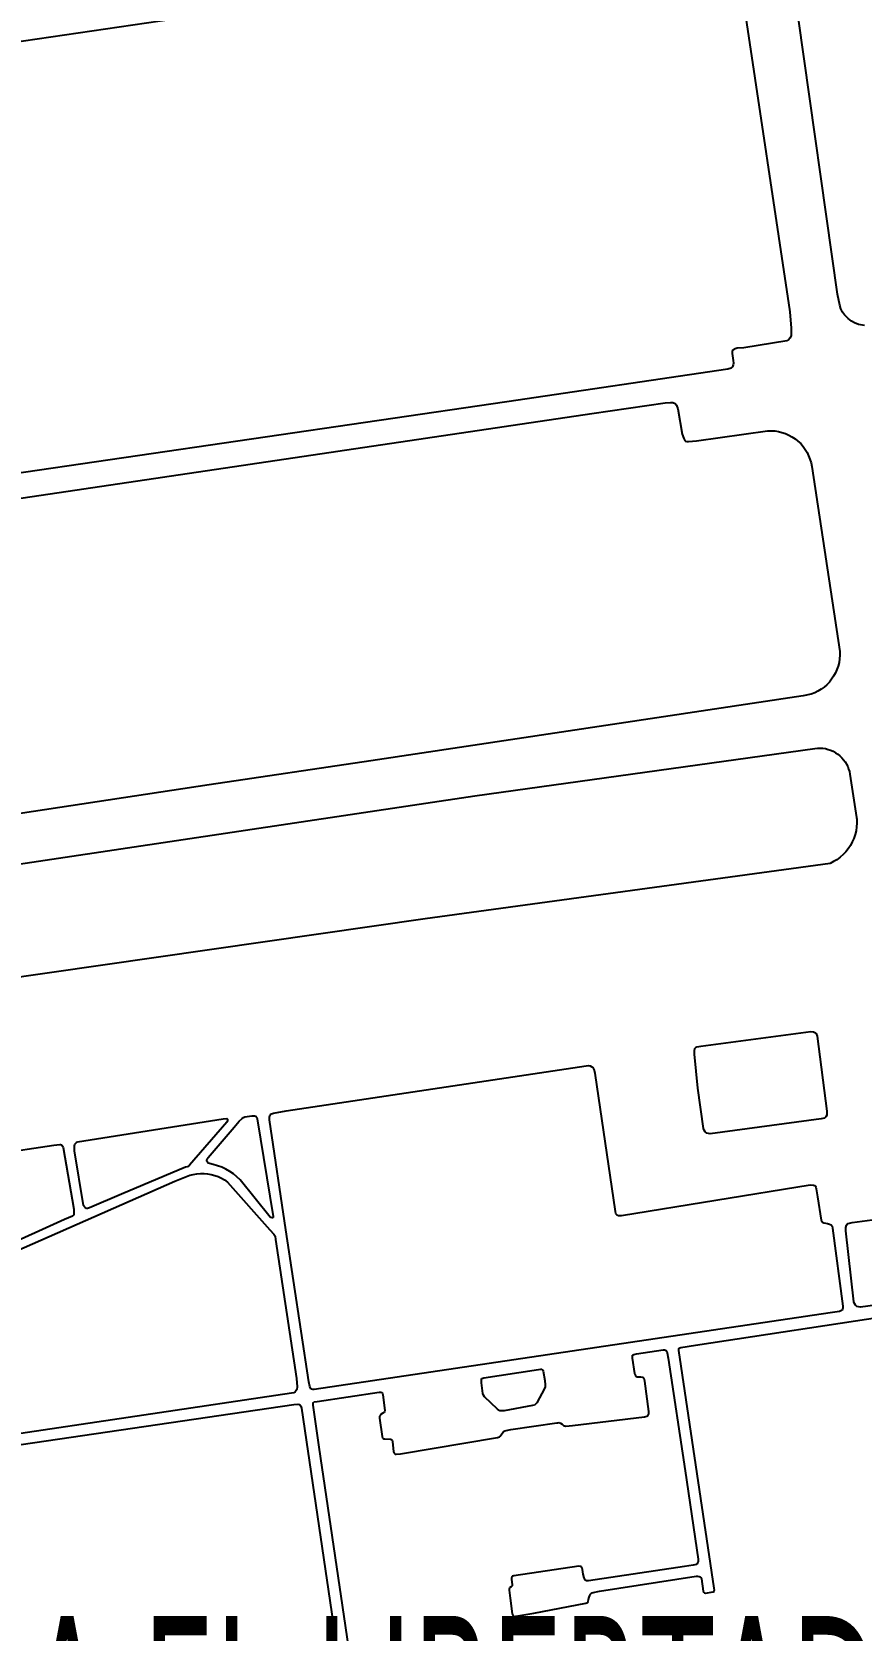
# Model space of a CAD drawing. Header units: metres. Extents: x 2 to 659295185, y -28 to 1124222152.
# Drawn here: x 657864 to 658356, y 1125023 to 1125972 of the extents above; entities that cross this region are included whole.
import ezdxf

# ---------------------------------------------------------------- set-up
doc = ezdxf.new("R2010")
doc.units = ezdxf.units.M
doc.header["$MEASUREMENT"] = 0
doc.layers.add('MANZANA', color=30, linetype='CONTINUOUS')
doc.layers.add('TEXTOS', color=7, linetype='CONTINUOUS')
doc.styles.get("Standard").update_dxf_attribs({"font": 'tahoma.ttf'})

msp = doc.modelspace()

# ---------------------------------------------------------------- linework, layer by layer
at = {"layer": 'MANZANA', "lineweight": -2}
for p, q in [((658286.6087, 1125989.1382), (658314.0508, 1125805.5555)), ((657719.1297, 1125946.0169), (657964.8393, 1125981.9496)), ((658342.4908, 1125816.1834), (658319.3034, 1125979.4401)), ((658343.7276, 1125809.6647), (658342.4908, 1125816.1834)), ((658344.3955, 1125807.3452), (658343.7276, 1125809.6647)), ((658314.0508, 1125805.5555), (658314.8672, 1125795.9375)), ((658345.3933, 1125805.4756), (658344.3955, 1125807.3452)), ((658346.49, 1125803.8159), (658345.3933, 1125805.4756)), ((658348.6916, 1125801.6163), (658346.49, 1125803.8159)), ((658350.6706, 1125800.0766), (658348.6916, 1125801.6163)), ((658352.5424, 1125799.0869), (658350.6706, 1125800.0766)), ((658314.1251, 1125789.9587), (658313.4654, 1125789.2888)), ((658314.8837, 1125791.3984), (658314.1251, 1125789.9587)), ((658314.8672, 1125795.9375), (658314.8754, 1125792.7281)), ((658314.8754, 1125792.7281), (658314.8837, 1125791.3984)), ((658354.9585, 1125798.1071), (658352.5424, 1125799.0869)), ((658358.463, 1125797.4572), (658354.9585, 1125798.1071)), ((658280.1852, 1125782.9501), (658279.8636, 1125782.2803)), ((658279.8636, 1125782.2803), (658279.8718, 1125780.9605)), ((658279.8718, 1125780.9605), (658280.548, 1125776.6514)), ((658281.0592, 1125783.51), (658280.1852, 1125782.9501)), ((658282.8156, 1125783.9599), (658281.0592, 1125783.51)), ((658286.8643, 1125784.3099), (658282.8156, 1125783.9599)), ((658312.2697, 1125788.399), (658286.8643, 1125784.3099)), ((658313.4654, 1125789.2888), (658312.2697, 1125788.399)), ((658277.2826, 1125771.6524), (658146.0995, 1125752.1564)), ((658279.3606, 1125772.2223), (658277.2826, 1125771.6524)), ((658280.012, 1125772.9922), (658279.3606, 1125772.2223)), ((658280.5562, 1125774.1019), (658280.012, 1125772.9922)), ((658280.548, 1125776.6514), (658280.6634, 1125775.2117)), ((658280.6634, 1125775.2117), (658280.5562, 1125774.1019)), ((658146.0995, 1125752.1564), (657733.4032, 1125691.8187)), ((657740.4782, 1125677.6916), (658196.6465, 1125745.3078)), ((658196.6465, 1125745.3078), (658240.1186, 1125751.6965)), ((658240.1186, 1125751.6965), (658243.2932, 1125751.8165)), ((658243.2932, 1125751.8165), (658244.7198, 1125751.7165)), ((658244.7198, 1125751.7165), (658246.1463, 1125751.1666)), ((658246.1463, 1125751.1666), (658246.806, 1125750.1768)), ((658246.806, 1125750.1768), (658247.5811, 1125748.0772)), ((658247.5811, 1125748.0772), (658250.2775, 1125732.9403)), ((658250.2775, 1125732.9403), (658251.168, 1125730.4008)), ((658258.6223, 1125728.9911), (658300.7833, 1125735.0399)), ((658300.7833, 1125735.0399), (658302.9684, 1125735.0499)), ((658302.9684, 1125735.0499), (658305.1618, 1125734.9499)), ((658305.1618, 1125734.9499), (658307.3552, 1125734.63)), ((658307.3552, 1125734.63), (658309.4414, 1125734.0801)), ((658309.4414, 1125734.0801), (658311.5276, 1125733.4302)), ((658311.5276, 1125733.4302), (658313.5066, 1125732.4404)), ((658251.168, 1125730.4008), (658252.0503, 1125728.9611)), ((658252.0503, 1125728.9611), (658252.9244, 1125728.6312)), ((658252.9244, 1125728.6312), (658253.9139, 1125728.6412)), ((658253.9139, 1125728.6412), (658258.6223, 1125728.9911)), ((658313.5066, 1125732.4404), (658315.3702, 1125731.4606)), ((658315.3702, 1125731.4606), (658317.242, 1125730.2509)), ((658317.242, 1125730.2509), (658318.8911, 1125728.8212)), ((658318.8911, 1125728.8212), (658320.5403, 1125727.3914)), ((658320.5403, 1125727.3914), (658321.9668, 1125725.7318)), ((658321.9668, 1125725.7318), (658323.179, 1125723.9721)), ((658323.179, 1125723.9721), (658324.3994, 1125722.0925)), ((658324.3994, 1125722.0925), (658325.2817, 1125720.1129)), ((658325.2817, 1125720.1129), (658326.0568, 1125718.1233)), ((658326.0568, 1125718.1233), (658326.7247, 1125716.0238)), ((658326.7247, 1125716.0238), (658327.17, 1125713.8142)), ((658327.17, 1125713.8142), (658343.7689, 1125604.0566)), ((658343.7771, 1125601.847), (658343.6782, 1125599.6374)), ((658343.7689, 1125604.0566), (658343.7771, 1125601.847)), ((658341.1962, 1125591.3291), (658340.1077, 1125589.4495)), ((658342.062, 1125593.3287), (658341.1962, 1125591.3291)), ((658342.8206, 1125595.4283), (658342.062, 1125593.3287)), ((658343.3566, 1125597.5379), (658342.8206, 1125595.4283)), ((658343.6782, 1125599.6374), (658343.3566, 1125597.5379)), ((658332.6947, 1125581.6711), (658330.7239, 1125580.5513)), ((658334.4428, 1125582.8909), (658332.6947, 1125581.6711)), ((658336.0755, 1125584.3406), (658334.4428, 1125582.8909)), ((658337.601, 1125585.8902), (658336.0755, 1125584.3406)), ((658338.9121, 1125587.6699), (658337.601, 1125585.8902)), ((658340.1077, 1125589.4495), (658338.9121, 1125587.6699)), ((658322.0823, 1125577.7519), (658065.4221, 1125539.1198)), ((658326.7907, 1125578.7717), (658322.0823, 1125577.7519)), ((658328.8686, 1125579.5515), (658326.7907, 1125578.7717)), ((658330.7239, 1125580.5513), (658328.8686, 1125579.5515)), ((658127.0928, 1125518.484), (658329.017, 1125546.4783)), ((658329.017, 1125546.4783), (658330.5508, 1125546.7082)), ((658330.5508, 1125546.7082), (658332.1917, 1125546.7182)), ((658332.1917, 1125546.7182), (658333.7254, 1125546.6182)), ((658333.7254, 1125546.6182), (658335.2592, 1125546.3983)), ((658335.2592, 1125546.3983), (658336.7929, 1125545.9684)), ((658336.7929, 1125545.9684), (658338.3348, 1125545.4185)), ((658338.3348, 1125545.4185), (658339.7614, 1125544.8686)), ((658339.7614, 1125544.8686), (658341.1879, 1125543.9888)), ((658341.1879, 1125543.9888), (658342.5072, 1125543.119)), ((658065.4221, 1125539.1198), (657969.4982, 1125524.8627)), ((658342.5072, 1125543.119), (658343.7194, 1125542.1292)), ((658343.7194, 1125542.1292), (658344.9233, 1125541.0194)), ((658344.9233, 1125541.0194), (658345.921, 1125539.8096)), ((658345.921, 1125539.8096), (658346.9105, 1125538.5999)), ((658346.9105, 1125538.5999), (658347.6856, 1125537.1702)), ((658347.6856, 1125537.1702), (658348.4525, 1125535.8404)), ((658348.4525, 1125535.8404), (658349.0132, 1125534.3007)), ((658349.0132, 1125534.3007), (658349.4585, 1125532.7511)), ((657969.4982, 1125524.8627), (657832.6337, 1125504.1269)), ((658349.4585, 1125532.7511), (658349.6811, 1125531.2014)), ((658349.6811, 1125531.2014), (658353.7381, 1125505.4466)), ((657781.9548, 1125466.6245), (658127.0928, 1125518.484)), ((658353.7381, 1125505.4466), (658353.8535, 1125504.5668)), ((658353.4495, 1125497.5982), (658352.7981, 1125495.3787)), ((658353.7628, 1125499.9177), (658353.4495, 1125497.5982)), ((658353.8618, 1125502.2473), (658353.7628, 1125499.9177)), ((658353.8535, 1125504.5668), (658353.8618, 1125502.2473)), ((658348.7823, 1125486.9604), (658347.2569, 1125485.1807)), ((658350.0852, 1125488.95), (658348.7823, 1125486.9604)), ((658351.1736, 1125491.0595), (658350.0852, 1125488.95)), ((658352.1549, 1125493.1691), (658351.1736, 1125491.0595)), ((658352.7981, 1125495.3787), (658352.1549, 1125493.1691)), ((658337.972, 1125478.2822), (658097.6139, 1125445.4688)), ((658340.05, 1125479.4019), (658337.972, 1125478.2822)), ((658342.0207, 1125480.5117), (658340.05, 1125479.4019)), ((658343.9833, 1125481.9614), (658342.0207, 1125480.5117)), ((658345.7314, 1125483.5111), (658343.9833, 1125481.9614)), ((658347.2569, 1125485.1807), (658345.7314, 1125483.5111)), ((658097.6139, 1125445.4688), (657790.0274, 1125401.0779)), ((658261.2115, 1125369.8842), (658326.4773, 1125378.5824)), ((658326.4773, 1125378.5824), (658328.2337, 1125378.2525)), ((658328.2337, 1125378.2525), (658329.3304, 1125377.8226)), ((658329.3304, 1125377.8226), (658329.7674, 1125377.2727)), ((658329.7674, 1125377.2727), (658330.3199, 1125375.723)), ((658330.3199, 1125375.723), (658336.1085, 1125331.1721)), ((658257.5091, 1125365.1152), (658257.608, 1125367.1048)), ((658259.5705, 1125344.9893), (658257.5091, 1125365.1152)), ((658257.608, 1125367.1048), (658257.8224, 1125368.4345)), ((658257.8224, 1125368.4345), (658258.3667, 1125368.9844)), ((658258.3667, 1125368.9844), (658258.9109, 1125369.4343)), ((658258.9109, 1125369.4343), (658261.2115, 1125369.8842)), ((658015.172, 1125331.512), (658193.2162, 1125358.1866)), ((658193.2162, 1125358.1866), (658194.5356, 1125358.3066)), ((658194.5356, 1125358.3066), (658195.5168, 1125358.0866)), ((658195.5168, 1125358.0866), (658196.5063, 1125357.6467)), ((658196.5063, 1125357.6467), (658197.3886, 1125356.9868)), ((658197.3886, 1125356.9868), (658197.7185, 1125356.437)), ((658197.7185, 1125356.437), (658198.3864, 1125353.8975)), ((658198.3864, 1125353.8975), (658210.3676, 1125271.7742)), ((658262.8524, 1125321.0042), (658259.5705, 1125344.9893)), ((657891.3359, 1125313.1558), (657977.8348, 1125326.703)), ((657977.8348, 1125326.703), (657979.8055, 1125326.823)), ((657979.8055, 1125326.823), (657980.358, 1125326.603)), ((657980.4652, 1125325.7232), (657980.0364, 1125324.8334)), ((657980.358, 1125326.603), (657980.4652, 1125326.1631)), ((657980.4652, 1125326.1631), (657980.4652, 1125325.7232)), ((657984.4315, 1125321.754), (657987.3752, 1125325.4233)), ((657987.3752, 1125325.4233), (657989.0079, 1125326.863)), ((657989.0079, 1125326.863), (657989.882, 1125327.5328)), ((657989.882, 1125327.5328), (657990.756, 1125327.8728)), ((657990.756, 1125327.8728), (657994.813, 1125328.5526)), ((657994.813, 1125328.5526), (657996.4539, 1125328.5626)), ((657996.4539, 1125328.5626), (657997.1136, 1125328.3427)), ((657997.1136, 1125328.3427), (657997.7732, 1125327.5728)), ((657997.7732, 1125327.5728), (657997.9959, 1125326.793)), ((657997.9959, 1125326.793), (658007.5693, 1125268.6648)), ((658005.2192, 1125327.7128), (658005.4336, 1125328.6026)), ((658005.2275, 1125326.1631), (658005.2192, 1125327.7128)), ((658015.0483, 1125260.8464), (658005.2275, 1125326.1631)), ((658005.4336, 1125328.6026), (658005.8707, 1125329.2625)), ((658005.8707, 1125329.2625), (658006.5303, 1125329.7124)), ((658006.5303, 1125329.7124), (658007.6188, 1125330.1523)), ((658007.6188, 1125330.1523), (658015.172, 1125331.512)), ((658332.6205, 1125326.733), (658266.8104, 1125317.8148)), ((658334.7067, 1125327.1929), (658332.6205, 1125326.733)), ((658335.4653, 1125327.8528), (658334.7067, 1125327.1929)), ((658336.0095, 1125328.8526), (658335.4653, 1125327.8528)), ((658336.1085, 1125331.1721), (658336.0095, 1125328.8526)), ((657980.0364, 1125324.8334), (657957.9046, 1125299.1886)), ((657968.954, 1125303.7677), (657984.4315, 1125321.754)), ((658263.2977, 1125320.0144), (658262.8524, 1125321.0042)), ((658263.8501, 1125319.0246), (658263.2977, 1125320.0144)), ((658264.8396, 1125318.2547), (658263.8501, 1125319.0246)), ((658266.8104, 1125317.8148), (658264.8396, 1125318.2547)), ((657795.6346, 1125298.9087), (657877.3179, 1125310.9962)), ((657877.3179, 1125310.9962), (657880.8224, 1125311.4561)), ((657880.8224, 1125311.4561), (657881.3667, 1125311.4561)), ((657881.3667, 1125311.4561), (657881.8119, 1125311.2362)), ((657881.8119, 1125311.2362), (657882.1418, 1125311.0162)), ((657882.1418, 1125311.0162), (657882.4716, 1125310.5763)), ((657882.4716, 1125310.5763), (657882.8014, 1125309.6965)), ((657882.8014, 1125309.6965), (657889.2084, 1125273.1139)), ((657889.4806, 1125310.7163), (657889.8021, 1125311.7161)), ((657889.4888, 1125309.7265), (657889.4806, 1125310.7163)), ((657889.4971, 1125307.7269), (657889.4888, 1125309.7265)), ((657895.0053, 1125275.3535), (657889.4971, 1125307.7269)), ((657889.8021, 1125311.7161), (657890.6762, 1125312.7159)), ((657890.6762, 1125312.7159), (657891.3359, 1125313.1558)), ((657955.3896, 1125297.9589), (657917.5494, 1125281.9721)), ((657956.5935, 1125298.2988), (657955.3896, 1125297.9589)), ((657957.9046, 1125299.1886), (657956.5935, 1125298.2988)), ((657968.0799, 1125302.218), (657968.2943, 1125302.8879)), ((657968.1954, 1125301.5581), (657968.0799, 1125302.218)), ((657968.418, 1125301.0082), (657968.1954, 1125301.5581)), ((657968.2943, 1125302.8879), (657968.954, 1125303.7677)), ((657968.9623, 1125300.4583), (657968.418, 1125301.0082)), ((657969.6219, 1125300.2384), (657968.9623, 1125300.4583)), ((657971.8153, 1125299.5785), (657969.6219, 1125300.2384)), ((657974.454, 1125298.8187), (657971.8153, 1125299.5785)), ((657976.9772, 1125297.9489), (657974.454, 1125298.8187)), ((657979.3932, 1125296.8491), (657976.9772, 1125297.9489)), ((657981.6938, 1125295.5293), (657979.3932, 1125296.8491)), ((657807.2365, 1125227.4032), (657949.1805, 1125289.7505)), ((657949.1805, 1125289.7505), (657957.9293, 1125293.2198)), ((657957.9293, 1125293.2198), (657960.0073, 1125293.7797)), ((657960.0073, 1125293.7797), (657962.2007, 1125294.1196)), ((657962.2007, 1125294.1196), (657964.2786, 1125294.3496)), ((657964.2786, 1125294.3496), (657966.472, 1125294.2496)), ((657966.472, 1125294.2496), (657968.5582, 1125294.1496)), ((657968.5582, 1125294.1496), (657970.7516, 1125293.7197)), ((657970.7516, 1125293.7197), (657972.8296, 1125293.1698)), ((657972.8296, 1125293.1698), (657974.8086, 1125292.41)), ((657974.8086, 1125292.41), (657976.7876, 1125291.5302)), ((657976.7876, 1125291.5302), (657978.6511, 1125290.4304)), ((657978.6511, 1125290.4304), (657980.4075, 1125289.2206)), ((657980.4075, 1125289.2206), (658005.4089, 1125260.9064)), ((657983.8955, 1125293.9997), (657981.6938, 1125295.5293)), ((657985.9899, 1125292.23), (657983.8955, 1125293.9997)), ((657987.8535, 1125290.4704), (657985.9899, 1125292.23)), ((658005.7057, 1125268.4349), (657987.8535, 1125290.4704)), ((658214.2102, 1125269.3647), (658326.1145, 1125287.551)), ((658326.1145, 1125287.551), (658328.0853, 1125287.451)), ((658328.0853, 1125287.451), (658328.7449, 1125287.1211)), ((657917.5494, 1125281.9721), (657898.4108, 1125273.8138)), ((658328.7449, 1125287.1211), (658329.2974, 1125286.6812)), ((658329.2974, 1125286.6812), (658329.6272, 1125286.1313)), ((658329.6272, 1125286.1313), (658329.7427, 1125285.2514)), ((658329.7427, 1125285.2514), (658330.526, 1125280.4924)), ((658330.526, 1125280.4924), (658332.7854, 1125266.6852)), ((657888.4581, 1125269.0147), (657883.6508, 1125266.8952)), ((657888.8951, 1125269.4647), (657888.4581, 1125269.0147)), ((657889.1177, 1125269.9046), (657888.8951, 1125269.4647)), ((657889.2249, 1125270.4545), (657889.1177, 1125269.9046)), ((657889.2084, 1125273.1139), (657889.2167, 1125271.1243)), ((657889.2167, 1125271.1243), (657889.2249, 1125270.4545)), ((657895.4506, 1125274.5736), (657895.0053, 1125275.3535)), ((657895.8876, 1125274.0237), (657895.4506, 1125274.5736)), ((657896.6627, 1125273.5838), (657895.8876, 1125274.0237)), ((657897.3141, 1125273.5938), (657896.6627, 1125273.5838)), ((657898.4108, 1125273.8138), (657897.3141, 1125273.5938)), ((658006.1428, 1125268.1049), (658005.7057, 1125268.4349)), ((658007.4621, 1125268.2149), (658007.1323, 1125267.885)), ((658007.5693, 1125268.6648), (658007.4621, 1125268.2149)), ((658210.3676, 1125271.7742), (658210.7057, 1125270.4545)), ((658210.7057, 1125270.4545), (658211.3653, 1125269.6846)), ((658211.3653, 1125269.6846), (658212.3548, 1125269.3547)), ((658212.3548, 1125269.3547), (658214.2102, 1125269.3647)), ((658351.0912, 1125265.1055), (658426.9694, 1125275.5034)), ((657883.6508, 1125266.8952), (657844.6149, 1125249.3587)), ((658005.4089, 1125260.9064), (658007.9404, 1125258.3769)), ((658006.8024, 1125267.885), (658006.1428, 1125268.1049)), ((658007.1323, 1125267.885), (658006.8024, 1125267.885)), ((658028.6044, 1125170.6548), (658015.0483, 1125260.8464)), ((658332.7854, 1125266.6852), (658333.008, 1125266.0154)), ((658333.008, 1125266.0154), (658333.4451, 1125265.4655)), ((658333.4451, 1125265.4655), (658334.2119, 1125265.0256)), ((658334.2119, 1125265.0256), (658336.5125, 1125264.5956)), ((658336.5125, 1125264.5956), (658337.7247, 1125264.1557)), ((658337.7247, 1125264.1557), (658338.7142, 1125263.7258)), ((658338.7142, 1125263.7258), (658339.1512, 1125262.946)), ((658339.1512, 1125262.946), (658339.3738, 1125261.8462)), ((658339.3738, 1125261.8462), (658345.6077, 1125215.6456)), ((658347.3723, 1125262.3261), (658347.6939, 1125263.6558)), ((658347.3805, 1125260.3365), (658347.3723, 1125262.3261)), ((658352.0642, 1125218.1051), (658347.3805, 1125260.3365)), ((658347.6939, 1125263.6558), (658348.1309, 1125264.2057)), ((658348.1309, 1125264.2057), (658348.7906, 1125264.6556)), ((658348.7906, 1125264.6556), (658351.0912, 1125265.1055)), ((658007.9404, 1125258.3769), (658008.6083, 1125257.0572)), ((658008.6083, 1125257.0572), (658008.9381, 1125255.1776)), ((658008.9381, 1125255.1776), (658021.2492, 1125172.6144)), ((658258.1688, 1125192.4703), (658453.62, 1125221.9843)), ((658433.8794, 1125225.8835), (658356.0222, 1125214.9158)), ((658338.071, 1125211.5164), (658031.7956, 1125166.1357)), ((658343.6534, 1125212.4263), (658338.071, 1125211.5164)), ((658344.4203, 1125212.7562), (658343.6534, 1125212.4263)), ((658345.0717, 1125213.0961), (658344.4203, 1125212.7562)), ((658345.4015, 1125213.646), (658345.0717, 1125213.0961)), ((658345.6159, 1125214.5358), (658345.4015, 1125213.646)), ((658345.6077, 1125215.6456), (658345.6159, 1125214.5358)), ((658352.5095, 1125217.1053), (658352.0642, 1125218.1051)), ((658353.0619, 1125216.1155), (658352.5095, 1125217.1053)), ((658353.936, 1125215.3457), (658353.0619, 1125216.1155)), ((658356.0222, 1125214.9158), (658353.936, 1125215.3457)), ((658249.5189, 1125190.9906), (658258.1688, 1125192.4703)), ((658220.7244, 1125186.0016), (658220.8316, 1125186.4416)), ((658220.7244, 1125184.7819), (658220.7244, 1125186.0016)), ((658222.1921, 1125175.6038), (658220.7244, 1125184.7819)), ((658220.8316, 1125186.4416), (658221.046, 1125186.7715)), ((658221.046, 1125186.7715), (658221.483, 1125186.8815)), ((658221.483, 1125186.8815), (658223.0167, 1125187.2214)), ((658223.0167, 1125187.2214), (658239.0054, 1125189.6209)), ((658239.0054, 1125189.6209), (658239.6651, 1125189.6209)), ((658239.6651, 1125189.6209), (658240.3165, 1125189.401)), ((658240.3165, 1125189.401), (658240.6463, 1125189.181)), ((658240.6463, 1125189.181), (658241.0916, 1125188.7411)), ((658241.0916, 1125188.7411), (658241.3142, 1125187.8613)), ((658241.3142, 1125187.8613), (658241.875, 1125184.7619)), ((658241.875, 1125184.7619), (658252.0338, 1125117.7855)), ((658248.315, 1125190.1008), (658248.5294, 1125190.5407)), ((658248.315, 1125189.331), (658248.315, 1125190.1008)), ((658269.2182, 1125048.2997), (658248.315, 1125189.331)), ((658248.5294, 1125190.5407), (658248.8592, 1125190.7707)), ((658248.8592, 1125190.7707), (658249.5189, 1125190.9906)), ((658132.5763, 1125173.1043), (658162.3603, 1125177.6633)), ((658162.3603, 1125177.6633), (658166.1864, 1125178.2332)), ((658166.1864, 1125178.2332), (658166.846, 1125178.1232)), ((658166.846, 1125178.1232), (658167.2913, 1125177.7933)), ((658167.2913, 1125177.7933), (658167.6129, 1125177.5734)), ((658167.6129, 1125177.5734), (658167.7283, 1125176.9135)), ((658167.7283, 1125176.9135), (658168.7426, 1125171.3846)), ((658222.4148, 1125174.7239), (658222.1921, 1125175.6038)), ((658222.6374, 1125174.1741), (658222.4148, 1125174.7239)), ((658222.9672, 1125173.8441), (658222.6374, 1125174.1741)), ((658223.5197, 1125173.5142), (658222.9672, 1125173.8441)), ((658224.1711, 1125173.4042), (658223.5197, 1125173.5142)), ((658225.5977, 1125173.4142), (658224.1711, 1125173.4042)), ((658226.6944, 1125173.3042), (658225.5977, 1125173.4142)), ((658019.6495, 1125164.1961), (658018.3301, 1125163.8661)), ((658020.6307, 1125164.756), (658019.6495, 1125164.1961)), ((658021.1749, 1125165.4258), (658020.6307, 1125164.756)), ((658021.612, 1125166.1957), (658021.1749, 1125165.4258)), ((658021.2492, 1125172.6144), (658021.8181, 1125167.7454)), ((658021.8181, 1125167.7454), (658021.612, 1125166.1957)), ((658029.1652, 1125167.8953), (658028.6044, 1125170.6548)), ((658029.6022, 1125166.8955), (658029.1652, 1125167.8953)), ((658029.8248, 1125166.5656), (658029.6022, 1125166.8955)), ((658030.2619, 1125166.2357), (658029.8248, 1125166.5656)), ((658031.0287, 1125166.1257), (658030.2619, 1125166.2357)), ((658031.7956, 1125166.1357), (658031.0287, 1125166.1257)), ((658033.5849, 1125159.0671), (658070.4851, 1125164.536)), ((658070.4851, 1125164.536), (658071.252, 1125164.536)), ((658071.252, 1125164.536), (658071.689, 1125164.426)), ((658071.689, 1125164.426), (658072.1343, 1125164.2161)), ((658072.1343, 1125164.2161), (658072.3487, 1125163.7662)), ((658131.0426, 1125172.1045), (658131.3724, 1125172.6544)), ((658131.0508, 1125171.4446), (658131.0426, 1125172.1045)), ((658131.1663, 1125170.1149), (658131.0508, 1125171.4446)), ((658131.9579, 1125163.7062), (658131.1663, 1125170.1149)), ((658131.3724, 1125172.6544), (658132.5763, 1125173.1043)), ((658168.5447, 1125166.7456), (658163.8693, 1125158.0973)), ((658168.8663, 1125167.7354), (658168.5447, 1125166.7456)), ((658168.7426, 1125171.3846), (658168.9735, 1125168.9551)), ((658168.9735, 1125168.9551), (658168.8663, 1125167.7354)), ((658227.0242, 1125173.1942), (658226.6944, 1125173.3042)), ((658227.354, 1125172.9743), (658227.0242, 1125173.1942)), ((658227.5767, 1125172.6444), (658227.354, 1125172.9743)), ((658227.7993, 1125171.8745), (658227.5767, 1125172.6444)), ((658228.0219, 1125170.9847), (658227.7993, 1125171.8745)), ((658230.5122, 1125152.9684), (658228.0219, 1125170.9847)), ((657737.7158, 1125115.8259), (658019.6742, 1125157.2275)), ((658018.3301, 1125163.8661), (657738.2353, 1125122.2446)), ((658019.6742, 1125157.2275), (658022.0902, 1125157.4675)), ((658022.0902, 1125157.4675), (658022.8571, 1125157.1375)), ((658022.8571, 1125157.1375), (658023.5168, 1125156.8076)), ((658023.5168, 1125156.8076), (658023.9538, 1125156.2577)), ((658023.9538, 1125156.2577), (658024.2919, 1125154.928)), ((658024.2919, 1125154.928), (658078.7474, 1124785.3232)), ((658031.1854, 1125156.8376), (658031.2843, 1125158.0573)), ((658034.7971, 1125131.9726), (658031.1854, 1125156.8376)), ((658031.2843, 1125158.0573), (658031.507, 1125158.3873)), ((658031.507, 1125158.3873), (658031.8286, 1125158.7272)), ((658031.8286, 1125158.7272), (658033.5849, 1125159.0671)), ((658072.3487, 1125163.7662), (658072.5713, 1125162.8863)), ((658072.5713, 1125162.8863), (658073.7092, 1125153.7082)), ((658132.2877, 1125162.8164), (658131.9579, 1125163.7062)), ((658132.8402, 1125161.8266), (658132.2877, 1125162.8164)), ((658140.55, 1125154.4481), (658132.8402, 1125161.8266)), ((658141.4241, 1125153.7882), (658140.55, 1125154.4481)), ((658161.3543, 1125156.5376), (658144.607, 1125153.4783)), ((658162.5582, 1125156.8676), (658161.3543, 1125156.5376)), ((658163.2179, 1125157.4275), (658162.5582, 1125156.8676)), ((658163.8693, 1125158.0973), (658163.2179, 1125157.4275)), ((658070.7654, 1125150.4889), (658070.6583, 1125150.1589)), ((658070.6583, 1125150.1589), (658070.6665, 1125149.0492)), ((658070.6665, 1125149.0492), (658072.1343, 1125138.2214)), ((658071.0953, 1125150.9388), (658070.7654, 1125150.4889)), ((658071.6395, 1125151.3787), (658071.0953, 1125150.9388)), ((658072.6208, 1125152.0486), (658071.6395, 1125151.3787)), ((658073.2804, 1125152.4885), (658072.6208, 1125152.0486)), ((658073.602, 1125152.9384), (658073.2804, 1125152.4885)), ((658073.7092, 1125153.7082), (658073.602, 1125152.9384)), ((658142.0838, 1125153.4583), (658141.4241, 1125153.7882)), ((658144.607, 1125153.4783), (658142.0838, 1125153.4583)), ((658148.4908, 1125142.3205), (658175.7515, 1125146.3097)), ((658175.7515, 1125146.3097), (658176.4112, 1125146.3197)), ((658176.4112, 1125146.3197), (658177.2853, 1125146.4297)), ((658177.2853, 1125146.4297), (658178.0604, 1125146.2097)), ((658178.0604, 1125146.2097), (658179.0499, 1125145.4399)), ((658179.0499, 1125145.4399), (658180.0394, 1125144.5601)), ((658185.0776, 1125144.7001), (658227.8983, 1125149.859)), ((658227.8983, 1125149.859), (658229.2093, 1125150.1989)), ((658229.2093, 1125150.1989), (658229.8608, 1125150.5389)), ((658229.8608, 1125150.5389), (658230.2978, 1125151.1987)), ((658230.2978, 1125151.1987), (658230.405, 1125151.7586)), ((658230.405, 1125151.7586), (658230.5122, 1125152.9684)), ((658072.1343, 1125138.2214), (658072.3569, 1125137.4515)), ((658072.3569, 1125137.4515), (658072.6867, 1125137.1216)), ((658072.6867, 1125137.1216), (658073.132, 1125136.9016)), ((658073.132, 1125136.9016), (658073.7834, 1125136.7917)), ((658073.7834, 1125136.7917), (658077.0735, 1125136.6917)), ((658077.0735, 1125136.6917), (658077.7332, 1125136.3617)), ((658077.7332, 1125136.3617), (658078.063, 1125136.0318)), ((658078.063, 1125136.0318), (658078.2857, 1125135.152)), ((658083.027, 1125127.8735), (658140.6242, 1125137.5315)), ((658140.6242, 1125137.5315), (658141.1685, 1125137.7515)), ((658141.1685, 1125137.7515), (658141.7127, 1125138.0914)), ((658141.7127, 1125138.0914), (658142.1497, 1125138.4213)), ((658142.1497, 1125138.4213), (658143.7824, 1125140.6409)), ((658143.7824, 1125140.6409), (658144.2194, 1125141.0808)), ((658144.2194, 1125141.0808), (658144.9863, 1125141.5307)), ((658144.9863, 1125141.5307), (658145.7532, 1125141.7507)), ((658145.7532, 1125141.7507), (658148.4908, 1125142.3205)), ((658180.0394, 1125144.5601), (658180.5836, 1125144.4501)), ((658180.5836, 1125144.4501), (658181.1361, 1125144.3501)), ((658181.1361, 1125144.3501), (658185.0776, 1125144.7001)), ((658086.0862, 1124785.4732), (658034.7971, 1125131.9726)), ((658078.2857, 1125135.152), (658078.9701, 1125129.0732)), ((658078.9701, 1125129.0732), (658079.2999, 1125128.4134)), ((658079.2999, 1125128.4134), (658079.6297, 1125127.9635)), ((658079.6297, 1125127.9635), (658079.9596, 1125127.7435)), ((658079.9596, 1125127.7435), (658080.4048, 1125127.6435)), ((658080.4048, 1125127.6435), (658083.027, 1125127.8735)), ((658252.0338, 1125117.7855), (658259.719, 1125065.3962)), ((658188.9531, 1125061.207), (658150.2966, 1125055.5082)), ((658189.9426, 1125061.1071), (658188.9531, 1125061.207)), ((658190.3797, 1125060.8871), (658189.9426, 1125061.1071)), ((658190.7095, 1125060.5572), (658190.3797, 1125060.8871)), ((658190.9321, 1125059.9973), (658190.7095, 1125060.5572)), ((658191.0476, 1125059.3374), (658190.9321, 1125059.9973)), ((658251.5226, 1125061.0471), (658194.6922, 1125052.6088)), ((658256.668, 1125061.8469), (658251.5226, 1125061.0471)), ((658257.7647, 1125061.9569), (658256.668, 1125061.8469)), ((658258.5233, 1125062.2968), (658257.7647, 1125061.9569)), ((658259.0758, 1125062.7367), (658258.5233, 1125062.2968)), ((658259.3974, 1125063.2966), (658259.0758, 1125062.7367)), ((658259.6118, 1125064.0665), (658259.3974, 1125063.2966)), ((658259.719, 1125065.3962), (658259.6118, 1125064.0665)), ((658149.101, 1125054.9483), (658148.8783, 1125054.1785)), ((658148.8783, 1125054.1785), (658148.8866, 1125053.2887)), ((658148.8866, 1125053.2887), (658149.3401, 1125050.3093)), ((658149.3154, 1125055.2783), (658149.101, 1125054.9483)), ((658149.3401, 1125050.3093), (658149.2329, 1125049.6394)), ((658149.6452, 1125055.3982), (658149.3154, 1125055.2783)), ((658150.2966, 1125055.5082), (658149.6452, 1125055.3982)), ((658191.4929, 1125056.578), (658191.0476, 1125059.3374)), ((658192.0536, 1125054.2585), (658191.4929, 1125056.578)), ((658192.3834, 1125053.5886), (658192.0536, 1125054.2585)), ((658192.7132, 1125053.0387), (658192.3834, 1125053.5886)), ((658193.3729, 1125052.5988), (658192.7132, 1125053.0387)), ((658193.9254, 1125052.4988), (658193.3729, 1125052.5988)), ((658194.6922, 1125052.6088), (658193.9254, 1125052.4988)), ((658201.1817, 1125046.3301), (658258.5563, 1125055.3282)), ((658258.5563, 1125055.3282), (658259.216, 1125055.3282)), ((658259.216, 1125055.3282), (658260.2055, 1125055.1083)), ((658260.2055, 1125055.1083), (658260.8569, 1125054.8983)), ((658260.8569, 1125054.8983), (658261.3022, 1125054.4584)), ((658261.3022, 1125054.4584), (658261.632, 1125053.7886)), ((658261.632, 1125053.7886), (658262.7617, 1125046.3901)), ((658147.8146, 1125048.3097), (658147.4848, 1125047.5298)), ((658147.4848, 1125047.5298), (658147.493, 1125046.9799)), ((658147.493, 1125046.9799), (658148.062, 1125042.3409)), ((658148.6887, 1125048.9795), (658147.8146, 1125048.3097)), ((658148.062, 1125042.3409), (658149.4143, 1125033.0528)), ((658149.2329, 1125049.6394), (658148.6887, 1125048.9795)), ((658194.4119, 1125040.3313), (658194.6263, 1125041.551)), ((658194.6263, 1125041.551), (658194.9561, 1125042.7708)), ((658194.9561, 1125042.7708), (658195.3849, 1125043.8706)), ((658195.3849, 1125043.8706), (658195.8219, 1125044.6504)), ((658195.8219, 1125044.6504), (658196.259, 1125045.0903)), ((658196.259, 1125045.0903), (658196.8032, 1125045.4303)), ((658196.8032, 1125045.4303), (658197.4628, 1125045.5402)), ((658197.4628, 1125045.5402), (658201.1817, 1125046.3301)), ((658262.7617, 1125046.3901), (658262.9843, 1125045.8302)), ((658262.9843, 1125045.8302), (658263.4214, 1125045.3903)), ((658263.4214, 1125045.3903), (658264.081, 1125045.2903)), ((658264.081, 1125045.2903), (658268.5668, 1125045.9701)), ((658268.5668, 1125045.9701), (658269.1192, 1125046.1901)), ((658269.1192, 1125046.1901), (658269.2264, 1125046.53)), ((658269.3336, 1125046.9699), (658269.2182, 1125048.2997)), ((658269.2264, 1125046.53), (658269.3336, 1125046.9699)), ((658149.4143, 1125033.0528), (658149.6369, 1125032.2829)), ((658149.6369, 1125032.2829), (658149.9668, 1125031.833)), ((658149.9668, 1125031.833), (658150.2966, 1125031.6131)), ((658150.2966, 1125031.6131), (658150.7336, 1125031.4031)), ((658150.7336, 1125031.4031), (658151.5005, 1125031.5131)), ((658151.5005, 1125031.5131), (658162.2284, 1125033.4427)), ((658162.2284, 1125033.4427), (658193.109, 1125039.3315)), ((658193.109, 1125039.3315), (658193.6533, 1125039.4415)), ((658193.6533, 1125039.4415), (658194.0903, 1125039.7714)), ((658194.0903, 1125039.7714), (658194.4119, 1125040.3313))]:
    msp.add_line(p, q, dxfattribs=at)

# ---------------------------------------------------------------- texts
at = {"layer": 'TEXTOS', "color": 0, "width": 0.571429}
msp.add_text('BASE AÉREA EL LIBERTADOR', height=100.6994, dxfattribs=at).set_placement((657482.0287, 1124931.0435))

doc.saveas('drawing.dxf')
